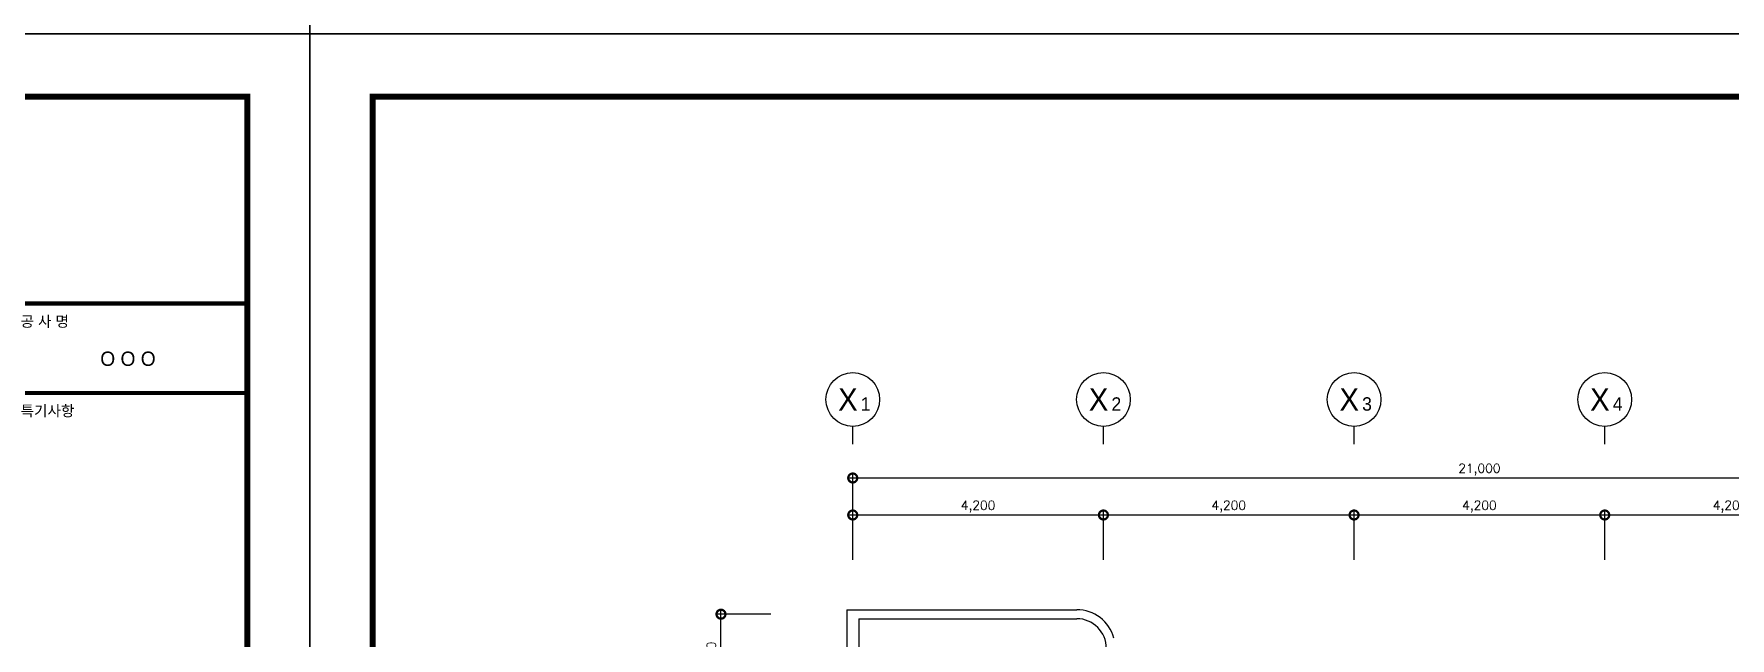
# Model space of a CAD drawing. Header units: millimetres. Extents: x -56261 to 196039, y 9480 to 100001.
# Drawn here: x 149363 to 177783, y 60179 to 70301 of the extents above; entities that cross this region are included whole.
import ezdxf
from ezdxf.enums import TextEntityAlignment as Align

# ---------------------------------------------------------------- set-up
doc = ezdxf.new("R2010")
doc.units = ezdxf.units.MM
for name, color, linetype in [('FORM', 4, 'Continuous'), ('PLAN', 9, 'Continuous'), ('PLAN_DIM', 7, 'Continuous')]:
    doc.layers.add(name, color=color, linetype=linetype)
doc.styles.add('Gdim', font='')
doc.styles.add('Gtx', font='')
doc.styles.add('plan', font='romans.shx', dxfattribs={"bigfont": 'GHS.SHX'})
doc.styles.add('굴림', font='NGULIM.TTF')
doc.styles.get('Gdim').set_extended_font_data('Dotum')
doc.styles.get('Gtx').set_extended_font_data('Dotum')
doc.dimstyles.new('Gdim100', dxfattribs={"dimscale": 100, "dimtxt": 3, "dimasz": 6, "dimexe": 1.5, "dimexo": 2, "dimgap": 1, "dimtad": 1, "dimdec": 0, "dimzin": 0, "dimdsep": 46, "dimlunit": 6, "dimtxsty": 'Gdim', "dimblk1": 'DOTSMALL', "dimblk2": 'DOTSMALL', "dimsah": 1, "dimcen": 1.5, "dimdle": 1.5, "dimclrd": 1, "dimclre": 1, "dimclrt": 256, "dimazin": 0, "dimtfac": 1, "dimtdec": 0, "dimtix": 1, "dimtmove": 2, "dimatfit": 3, "dimldrblk": 'DOTSMALL', "dimfxl": 1.5, "dimtolj": 1, "dimtzin": 0, "dimlwd": -1, "dimlwe": -1, "dimarcsym": 0})

# ---------------------------------------------------------------- blocks, each defined once
blk = doc.blocks.new('FORM_기계', base_point=(381614, -321275))
at = {"layer": 'FORM', "color": 7}
blk.add_lwpolyline([(381614, -321275), (465714, -321275), (465714, -261875), (381614, -261875)], close=True, dxfattribs=at)
at = {"layer": 'FORM', "const_width": 200}
blk.add_lwpolyline([(463614, -319175), (383714, -319175), (383714, -263975), (463614, -263975)], close=True, dxfattribs=at)
at = {"layer": 'FORM', "const_width": 140}
for points in [[(455614, -270907), (463614, -270907)], [(455614, -273907), (463614, -273907)]]:
    blk.add_lwpolyline(points, dxfattribs=at)
at = {"layer": 'FORM', "style": '굴림'}
for s, p in [('공 사 명', (456014, -271507)), ('특기사항', (456014, -274507))]:
    blk.add_text(s, height=360, dxfattribs=at).set_placement(p, align=Align.MIDDLE_LEFT)
at = {"layer": 'FORM', "color": 4, "style": '굴림'}
blk.add_text('O O O', height=480, dxfattribs=at).set_placement((459614, -272759), align=Align.MIDDLE_CENTER)
blk = doc.blocks.new('_DotSmall')
at = {"color": 0, "linetype": 'ByBlock', "const_width": 0.5}
blk.add_lwpolyline([(-0.0625, 0, 1), (0.0625, 0, 1)], format="xyb", close=True, dxfattribs=at)
blk = doc.blocks.new('*D297')
at = {"layer": 'DEFPOINTS', "color": 0, "transparency": 16777216}
for p in [(167283, 62241), (163083, 61392), (167283, 61392)]:
    blk.add_point(p, dxfattribs=at)
at = {"layer": 'PLAN_DIM', "transparency": 16777216}
for p, q in [((163008, 62241), (167358, 62241)), ((163083, 61492), (163083, 62316)), ((167283, 61492), (167283, 62316))]:
    blk.add_line(p, q, dxfattribs=at)
at = {"layer": 'PLAN_DIM', "transparency": 16777216, "xscale": 300, "yscale": 300, "zscale": 300, "rotation": 180}
blk.add_blockref('_DotSmall', (163083, 62241), dxfattribs=at)
at = {"layer": 'PLAN_DIM', "transparency": 16777216, "xscale": 300, "yscale": 300, "zscale": 300}
blk.add_blockref('_DotSmall', (167283, 62241), dxfattribs=at)
at = {"layer": 'PLAN_DIM', "transparency": 16777216, "insert": (165183, 62381), "char_height": 150, "attachment_point": 5, "style": 'plan'}
blk.add_mtext('\\A1;4,200', dxfattribs=at)
blk = doc.blocks.new('*D298')
at = {"layer": 'DEFPOINTS', "color": 0, "transparency": 16777216}
for p in [(184083, 62861), (163083, 61392), (184083, 61392)]:
    blk.add_point(p, dxfattribs=at)
at = {"layer": 'PLAN_DIM', "transparency": 16777216}
for p, q in [((163008, 62861), (184158, 62861)), ((163083, 61492), (163083, 62936)), ((184083, 61492), (184083, 62936))]:
    blk.add_line(p, q, dxfattribs=at)
at = {"layer": 'PLAN_DIM', "transparency": 16777216, "xscale": 300, "yscale": 300, "zscale": 300, "rotation": 180}
blk.add_blockref('_DotSmall', (163083, 62861), dxfattribs=at)
at = {"layer": 'PLAN_DIM', "transparency": 16777216, "xscale": 300, "yscale": 300, "zscale": 300}
blk.add_blockref('_DotSmall', (184083, 62861), dxfattribs=at)
at = {"layer": 'PLAN_DIM', "transparency": 16777216, "insert": (173583, 63001), "char_height": 150, "attachment_point": 5, "style": 'plan'}
blk.add_mtext('\\A1;21,000', dxfattribs=at)
blk = doc.blocks.new('*D299')
at = {"layer": 'DEFPOINTS', "color": 0, "transparency": 16777216}
for p in [(160875, 60579), (161808, 60579), (161808, 59079)]:
    blk.add_point(p, dxfattribs=at)
at = {"layer": 'PLAN_DIM', "transparency": 16777216}
for p, q in [((161708, 60579), (160800, 60579)), ((160875, 59004), (160875, 60654)), ((161708, 59079), (160800, 59079))]:
    blk.add_line(p, q, dxfattribs=at)
at = {"layer": 'PLAN_DIM', "transparency": 16777216, "xscale": 300, "yscale": 300, "zscale": 300}
for p, rotation in [((160875, 60579), 90), ((160875, 59079), 270)]:
    blk.add_blockref('_DotSmall', p, dxfattribs=dict(at, rotation=rotation))
at = {"layer": 'PLAN_DIM', "transparency": 16777216, "insert": (160736, 59829), "char_height": 150, "attachment_point": 5, "rotation": 90, "style": 'plan'}
blk.add_mtext('\\A1;1,500', dxfattribs=at)
blk = doc.blocks.new('*D302')
at = {"layer": 'DEFPOINTS', "color": 0, "transparency": 16777216}
for p in [(171483, 62241), (167283, 61392), (171483, 61392)]:
    blk.add_point(p, dxfattribs=at)
at = {"layer": 'PLAN_DIM', "transparency": 16777216}
for p, q in [((167208, 62241), (171558, 62241)), ((167283, 61492), (167283, 62316)), ((171483, 61492), (171483, 62316))]:
    blk.add_line(p, q, dxfattribs=at)
at = {"layer": 'PLAN_DIM', "transparency": 16777216, "xscale": 300, "yscale": 300, "zscale": 300, "rotation": 180}
blk.add_blockref('_DotSmall', (167283, 62241), dxfattribs=at)
at = {"layer": 'PLAN_DIM', "transparency": 16777216, "xscale": 300, "yscale": 300, "zscale": 300}
blk.add_blockref('_DotSmall', (171483, 62241), dxfattribs=at)
at = {"layer": 'PLAN_DIM', "transparency": 16777216, "insert": (169383, 62381), "char_height": 150, "attachment_point": 5, "style": 'plan'}
blk.add_mtext('\\A1;4,200', dxfattribs=at)
blk = doc.blocks.new('*D303')
at = {"layer": 'DEFPOINTS', "color": 0, "transparency": 16777216}
for p in [(175683, 62241), (171483, 61392), (175683, 61392)]:
    blk.add_point(p, dxfattribs=at)
at = {"layer": 'PLAN_DIM', "transparency": 16777216}
for p, q in [((171408, 62241), (175758, 62241)), ((171483, 61492), (171483, 62316)), ((175683, 61492), (175683, 62316))]:
    blk.add_line(p, q, dxfattribs=at)
at = {"layer": 'PLAN_DIM', "transparency": 16777216, "xscale": 300, "yscale": 300, "zscale": 300, "rotation": 180}
blk.add_blockref('_DotSmall', (171483, 62241), dxfattribs=at)
at = {"layer": 'PLAN_DIM', "transparency": 16777216, "xscale": 300, "yscale": 300, "zscale": 300}
blk.add_blockref('_DotSmall', (175683, 62241), dxfattribs=at)
at = {"layer": 'PLAN_DIM', "transparency": 16777216, "insert": (173583, 62381), "char_height": 150, "attachment_point": 5, "style": 'plan'}
blk.add_mtext('\\A1;4,200', dxfattribs=at)
blk = doc.blocks.new('*D304')
at = {"layer": 'DEFPOINTS', "color": 0, "transparency": 16777216}
for p in [(179883, 62241), (175683, 61392), (179883, 61392)]:
    blk.add_point(p, dxfattribs=at)
at = {"layer": 'PLAN_DIM', "transparency": 16777216}
for p, q in [((175608, 62241), (179958, 62241)), ((175683, 61492), (175683, 62316)), ((179883, 61492), (179883, 62316))]:
    blk.add_line(p, q, dxfattribs=at)
at = {"layer": 'PLAN_DIM', "transparency": 16777216, "xscale": 300, "yscale": 300, "zscale": 300, "rotation": 180}
blk.add_blockref('_DotSmall', (175683, 62241), dxfattribs=at)
at = {"layer": 'PLAN_DIM', "transparency": 16777216, "xscale": 300, "yscale": 300, "zscale": 300}
blk.add_blockref('_DotSmall', (179883, 62241), dxfattribs=at)
at = {"layer": 'PLAN_DIM', "transparency": 16777216, "insert": (177783, 62381), "char_height": 150, "attachment_point": 5, "style": 'plan'}
blk.add_mtext('\\A1;4,200', dxfattribs=at)

msp = doc.modelspace()

# ---------------------------------------------------------------- linework, layer by layer
at = {"layer": 'PLAN'}
for p, q in [((162983.4, 60653.8), (162983.4, 47978.8)), ((162983.4, 60653.8), (166835.3, 60653.8)), ((163183.4, 60503.8), (163183.4, 59178.8)), ((163183.4, 60503.8), (166835.3, 60503.8))]:
    msp.add_line(p, q, dxfattribs=at)
for radius, start in [(648.1, 15.49252), (498.1, 0)]:
    msp.add_arc((166835.3, 60005.7), radius, start, 90, dxfattribs=at)
at = {"layer": 'PLAN_DIM'}
for points in [[(163083.4, 63426.4), (163083.4, 63726.4, -1), (163083.4, 64626.4, -1), (163083.4, 63726.4, 0)], [(167283.4, 63426.4), (167283.4, 63726.4, -1), (167283.4, 64626.4, -1), (167283.4, 63726.4, 0)], [(171483.4, 63426.4), (171483.4, 63726.4, -1), (171483.4, 64626.4, -1), (171483.4, 63726.4, 0)], [(175683.4, 63426.4), (175683.4, 63726.4, -1), (175683.4, 64626.4, -1), (175683.4, 63726.4, 0)]]:
    msp.add_lwpolyline(points, format="xyb", dxfattribs=at)

# ---------------------------------------------------------------- block references
at = {"layer": 'FORM', "xscale": 0.5, "yscale": 0.5, "zscale": 0.5}
for p in [(111938.9, 70301.1), (153988.9, 70301.1), (111938.9, 40601.1), (153988.9, 40601.1)]:
    msp.add_blockref('FORM_기계', p, dxfattribs=at)

# ---------------------------------------------------------------- texts
at = {"layer": 'PLAN_DIM', "style": 'Gtx'}
for s, height, p in [('X', 375, (163002, 64176.4)), ('X', 375, (167202, 64176.4)), ('X', 375, (171402, 64176.4)), ('X', 375, (175602, 64176.4)), ('1', 225, (163300, 64101.5)), ('2', 225, (167500, 64101.5)), ('3', 225, (171700, 64101.5)), ('4', 225, (175900, 64101.5))]:
    msp.add_text(s, height=height, dxfattribs=at).set_placement(p, align=Align.MIDDLE)

# ---------------------------------------------------------------- dimensions: what is measured, and where the dimension line sits
at = {"layer": 'PLAN_DIM'}
for base, p1, p2, angle, override, picture, middle in [((184083.4, 62861.3), (163083.4, 61392.4), (184083.4, 61392.4), 180, {"dimscale": 50, "dimtxsty": 'plan', "dimclrd": 256, "dimclre": 256}, '*D298', (173583.4, 63000.6)), ((167283.4, 62241.3), (163083.4, 61392.4), (167283.4, 61392.4), 180, {"dimscale": 50, "dimtxsty": 'plan', "dimblk1": 'DotSmall', "dimblk2": 'DotSmall', "dimclrd": 256, "dimclre": 256}, '*D297', (165183.4, 62380.6)), ((171483.4, 62241.3), (167283.4, 61392.4), (171483.4, 61392.4), 180, {"dimscale": 50, "dimtxsty": 'plan', "dimblk1": 'DotSmall', "dimblk2": 'DotSmall', "dimclrd": 256, "dimclre": 256}, '*D302', (169383.4, 62380.6)), ((175683.4, 62241.3), (171483.4, 61392.4), (175683.4, 61392.4), 180, {"dimscale": 50, "dimtxsty": 'plan', "dimblk1": 'DotSmall', "dimblk2": 'DotSmall', "dimclrd": 256, "dimclre": 256}, '*D303', (173583.4, 62380.6)), ((179883.4, 62241.3), (175683.4, 61392.4), (179883.4, 61392.4), 180, {"dimscale": 50, "dimtxsty": 'plan', "dimblk1": 'DotSmall', "dimblk2": 'DotSmall', "dimclrd": 256, "dimclre": 256}, '*D304', (177783.4, 62380.6)), ((160875.1, 60578.8), (161808, 59078.8), (161808, 60578.8), 270, {"dimscale": 50, "dimtxsty": 'plan', "dimblk1": 'DotSmall', "dimblk2": 'DotSmall', "dimclrd": 256, "dimclre": 256}, '*D299', (160735.9, 59828.8))]:
    dim = msp.add_linear_dim(base=base, p1=p1, p2=p2, angle=angle, dimstyle='Gdim100', override=override, dxfattribs=at)
    dim.commit()
    dim.dimension.update_dxf_attribs({"geometry": picture, "text_midpoint": middle})

doc.saveas('drawing.dxf')
